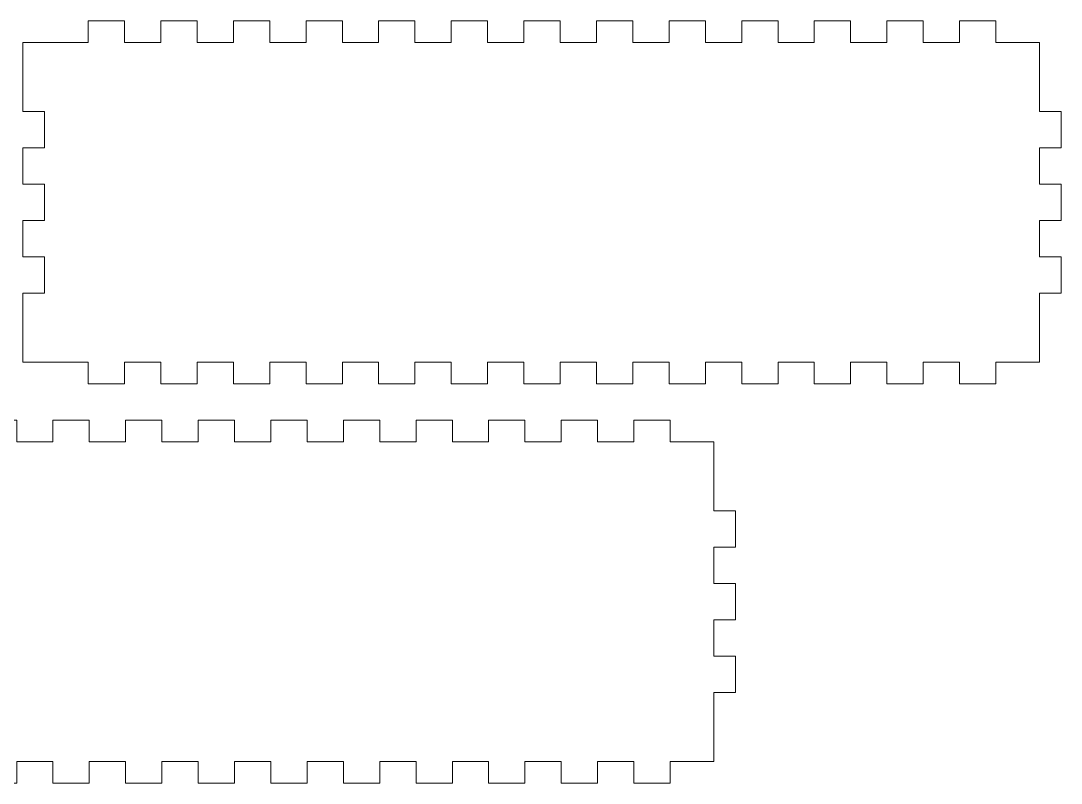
# Model space of a CAD drawing. Header units: centimetres. Extents: x -16 to 372, y -89 to 17.
# Drawn here: x 23.87 to 38.2, y 2.65 to 13.15 of the extents above; entities that cross this region are included whole.
import ezdxf

# ---------------------------------------------------------------- set-up
doc = ezdxf.new("R2010")
doc.units = ezdxf.units.CM
doc.header["$MEASUREMENT"] = 0
doc.layers.add('Capa 1', color=7, linetype='Continuous')

msp = doc.modelspace()

# ---------------------------------------------------------------- linework, layer by layer
at = {"layer": 'Capa 1', "color": 5, "lineweight": 9}
for points, knots in [([(23.89766, 8.45257), (23.89766, 8.45257), (24.54766, 8.45257), (24.54766, 8.45257), (24.54766, 8.45257), (24.54766, 8.45257), (24.79766, 8.45257), (24.79766, 8.45257), (24.79766, 8.45257), (24.79766, 8.45257), (24.79766, 8.15257), (24.79766, 8.15257), (24.79766, 8.15257), (24.79766, 8.15257), (25.29766, 8.15257), (25.29766, 8.15257), (25.29766, 8.15257), (25.29766, 8.15257), (25.29766, 8.45257), (25.29766, 8.45257), (25.29766, 8.45257), (25.29766, 8.45257), (25.54766, 8.45257), (25.54766, 8.45257), (25.54766, 8.45257), (25.54766, 8.45257), (25.79766, 8.45257), (25.79766, 8.45257), (25.79766, 8.45257), (25.79766, 8.45257), (25.79766, 8.15257), (25.79766, 8.15257), (25.79766, 8.15257), (25.79766, 8.15257), (26.29766, 8.15257), (26.29766, 8.15257), (26.29766, 8.15257), (26.29766, 8.15257), (26.29766, 8.45257), (26.29766, 8.45257), (26.29766, 8.45257), (26.29766, 8.45257), (26.54766, 8.45257), (26.54766, 8.45257), (26.54766, 8.45257), (26.54766, 8.45257), (26.79766, 8.45257), (26.79766, 8.45257), (26.79766, 8.45257), (26.79766, 8.45257), (26.79766, 8.15257), (26.79766, 8.15257), (26.79766, 8.15257), (26.79766, 8.15257), (27.29766, 8.15257), (27.29766, 8.15257), (27.29766, 8.15257), (27.29766, 8.15257), (27.29766, 8.45257), (27.29766, 8.45257), (27.29766, 8.45257), (27.29766, 8.45257), (27.54766, 8.45257), (27.54766, 8.45257), (27.54766, 8.45257), (27.54766, 8.45257), (27.79766, 8.45257), (27.79766, 8.45257), (27.79766, 8.45257), (27.79766, 8.45257), (27.79766, 8.15257), (27.79766, 8.15257), (27.79766, 8.15257), (27.79766, 8.15257), (28.29766, 8.15257), (28.29766, 8.15257), (28.29766, 8.15257), (28.29766, 8.15257), (28.29766, 8.45257), (28.29766, 8.45257), (28.29766, 8.45257), (28.29766, 8.45257), (28.54766, 8.45257), (28.54766, 8.45257), (28.54766, 8.45257), (28.54766, 8.45257), (28.79766, 8.45257), (28.79766, 8.45257), (28.79766, 8.45257), (28.79766, 8.45257), (28.79766, 8.15257), (28.79766, 8.15257), (28.79766, 8.15257), (28.79766, 8.15257), (29.29766, 8.15257), (29.29766, 8.15257), (29.29766, 8.15257), (29.29766, 8.15257), (29.29766, 8.45257), (29.29766, 8.45257), (29.29766, 8.45257), (29.29766, 8.45257), (29.54766, 8.45257), (29.54766, 8.45257), (29.54766, 8.45257), (29.54766, 8.45257), (29.79766, 8.45257), (29.79766, 8.45257), (29.79766, 8.45257), (29.79766, 8.45257), (29.79766, 8.15257), (29.79766, 8.15257), (29.79766, 8.15257), (29.79766, 8.15257), (30.29766, 8.15257), (30.29766, 8.15257), (30.29766, 8.15257), (30.29766, 8.15257), (30.29766, 8.45257), (30.29766, 8.45257), (30.29766, 8.45257), (30.29766, 8.45257), (30.54766, 8.45257), (30.54766, 8.45257), (30.54766, 8.45257), (30.54766, 8.45257), (30.79766, 8.45257), (30.79766, 8.45257), (30.79766, 8.45257), (30.79766, 8.45257), (30.79766, 8.15257), (30.79766, 8.15257), (30.79766, 8.15257), (30.79766, 8.15257), (31.29766, 8.15257), (31.29766, 8.15257), (31.29766, 8.15257), (31.29766, 8.15257), (31.29766, 8.45257), (31.29766, 8.45257), (31.29766, 8.45257), (31.29766, 8.45257), (31.54766, 8.45257), (31.54766, 8.45257), (31.54766, 8.45257), (31.54766, 8.45257), (31.79766, 8.45257), (31.79766, 8.45257), (31.79766, 8.45257), (31.79766, 8.45257), (31.79766, 8.15257), (31.79766, 8.15257), (31.79766, 8.15257), (31.79766, 8.15257), (32.29766, 8.15257), (32.29766, 8.15257), (32.29766, 8.15257), (32.29766, 8.15257), (32.29766, 8.45257), (32.29766, 8.45257), (32.29766, 8.45257), (32.29766, 8.45257), (32.54766, 8.45257), (32.54766, 8.45257), (32.54766, 8.45257), (32.54766, 8.45257), (32.79766, 8.45257), (32.79766, 8.45257), (32.79766, 8.45257), (32.79766, 8.45257), (32.79766, 8.15257), (32.79766, 8.15257), (32.79766, 8.15257), (32.79766, 8.15257), (33.29766, 8.15257), (33.29766, 8.15257), (33.29766, 8.15257), (33.29766, 8.15257), (33.29766, 8.45257), (33.29766, 8.45257), (33.29766, 8.45257), (33.29766, 8.45257), (33.54766, 8.45257), (33.54766, 8.45257), (33.54766, 8.45257), (33.54766, 8.45257), (33.79766, 8.45257), (33.79766, 8.45257), (33.79766, 8.45257), (33.79766, 8.45257), (33.79766, 8.15257), (33.79766, 8.15257), (33.79766, 8.15257), (33.79766, 8.15257), (34.29766, 8.15257), (34.29766, 8.15257), (34.29766, 8.15257), (34.29766, 8.15257), (34.29766, 8.45257), (34.29766, 8.45257), (34.29766, 8.45257), (34.29766, 8.45257), (34.54766, 8.45257), (34.54766, 8.45257), (34.54766, 8.45257), (34.54766, 8.45257), (34.79766, 8.45257), (34.79766, 8.45257), (34.79766, 8.45257), (34.79766, 8.45257), (34.79766, 8.15257), (34.79766, 8.15257), (34.79766, 8.15257), (34.79766, 8.15257), (35.29766, 8.15257), (35.29766, 8.15257), (35.29766, 8.15257), (35.29766, 8.15257), (35.29766, 8.45257), (35.29766, 8.45257), (35.29766, 8.45257), (35.29766, 8.45257), (35.54766, 8.45257), (35.54766, 8.45257), (35.54766, 8.45257), (35.54766, 8.45257), (35.79766, 8.45257), (35.79766, 8.45257), (35.79766, 8.45257), (35.79766, 8.45257), (35.79766, 8.15257), (35.79766, 8.15257), (35.79766, 8.15257), (35.79766, 8.15257), (36.29766, 8.15257), (36.29766, 8.15257), (36.29766, 8.15257), (36.29766, 8.15257), (36.29766, 8.45257), (36.29766, 8.45257), (36.29766, 8.45257), (36.29766, 8.45257), (36.54766, 8.45257), (36.54766, 8.45257), (36.54766, 8.45257), (36.54766, 8.45257), (36.79766, 8.45257), (36.79766, 8.45257), (36.79766, 8.45257), (36.79766, 8.45257), (36.79766, 8.15257), (36.79766, 8.15257), (36.79766, 8.15257), (36.79766, 8.15257), (37.29766, 8.15257), (37.29766, 8.15257), (37.29766, 8.15257), (37.29766, 8.15257), (37.29766, 8.45257), (37.29766, 8.45257), (37.29766, 8.45257), (37.29766, 8.45257), (37.54766, 8.45257), (37.54766, 8.45257), (37.54766, 8.45257), (37.54766, 8.45257), (37.89766, 8.45257), (37.89766, 8.45257), (37.89766, 8.45257), (37.89766, 8.45257), (37.89766, 9.15257), (37.89766, 9.15257), (37.89766, 9.15257), (37.89766, 9.15257), (37.89766, 9.40257), (37.89766, 9.40257), (37.89766, 9.40257), (37.89766, 9.40257), (38.19766, 9.40257), (38.19766, 9.40257), (38.19766, 9.40257), (38.19766, 9.40257), (38.19766, 9.90257), (38.19766, 9.90257), (38.19766, 9.90257), (38.19766, 9.90257), (37.89766, 9.90257), (37.89766, 9.90257), (37.89766, 9.90257), (37.89766, 9.90257), (37.89766, 10.15257), (37.89766, 10.15257), (37.89766, 10.15257), (37.89766, 10.15257), (37.89766, 10.40257), (37.89766, 10.40257), (37.89766, 10.40257), (37.89766, 10.40257), (38.19766, 10.40257), (38.19766, 10.40257), (38.19766, 10.40257), (38.19766, 10.40257), (38.19766, 10.90257), (38.19766, 10.90257), (38.19766, 10.90257), (38.19766, 10.90257), (37.89766, 10.90257), (37.89766, 10.90257), (37.89766, 10.90257), (37.89766, 10.90257), (37.89766, 11.15257), (37.89766, 11.15257), (37.89766, 11.15257), (37.89766, 11.15257), (37.89766, 11.40257), (37.89766, 11.40257), (37.89766, 11.40257), (37.89766, 11.40257), (38.19766, 11.40257), (38.19766, 11.40257), (38.19766, 11.40257), (38.19766, 11.40257), (38.19766, 11.90257), (38.19766, 11.90257), (38.19766, 11.90257), (38.19766, 11.90257), (37.89766, 11.90257), (37.89766, 11.90257), (37.89766, 11.90257), (37.89766, 11.90257), (37.89766, 12.15257), (37.89766, 12.15257), (37.89766, 12.15257), (37.89766, 12.15257), (37.89766, 12.85257), (37.89766, 12.85257), (37.89766, 12.85257), (37.89766, 12.85257), (37.54766, 12.85257), (37.54766, 12.85257), (37.54766, 12.85257), (37.54766, 12.85257), (37.29766, 12.85257), (37.29766, 12.85257), (37.29766, 12.85257), (37.29766, 12.85257), (37.29766, 13.15257), (37.29766, 13.15257), (37.29766, 13.15257), (37.29766, 13.15257), (36.79766, 13.15257), (36.79766, 13.15257), (36.79766, 13.15257), (36.79766, 13.15257), (36.79766, 12.85257), (36.79766, 12.85257), (36.79766, 12.85257), (36.79766, 12.85257), (36.54766, 12.85257), (36.54766, 12.85257), (36.54766, 12.85257), (36.54766, 12.85257), (36.29766, 12.85257), (36.29766, 12.85257), (36.29766, 12.85257), (36.29766, 12.85257), (36.29766, 13.15257), (36.29766, 13.15257), (36.29766, 13.15257), (36.29766, 13.15257), (35.79766, 13.15257), (35.79766, 13.15257), (35.79766, 13.15257), (35.79766, 13.15257), (35.79766, 12.85257), (35.79766, 12.85257), (35.79766, 12.85257), (35.79766, 12.85257), (35.54766, 12.85257), (35.54766, 12.85257), (35.54766, 12.85257), (35.54766, 12.85257), (35.29766, 12.85257), (35.29766, 12.85257), (35.29766, 12.85257), (35.29766, 12.85257), (35.29766, 13.15257), (35.29766, 13.15257), (35.29766, 13.15257), (35.29766, 13.15257), (34.79766, 13.15257), (34.79766, 13.15257), (34.79766, 13.15257), (34.79766, 13.15257), (34.79766, 12.85257), (34.79766, 12.85257), (34.79766, 12.85257), (34.79766, 12.85257), (34.54766, 12.85257), (34.54766, 12.85257), (34.54766, 12.85257), (34.54766, 12.85257), (34.29766, 12.85257), (34.29766, 12.85257), (34.29766, 12.85257), (34.29766, 12.85257), (34.29766, 13.15257), (34.29766, 13.15257), (34.29766, 13.15257), (34.29766, 13.15257), (33.79766, 13.15257), (33.79766, 13.15257), (33.79766, 13.15257), (33.79766, 13.15257), (33.79766, 12.85257), (33.79766, 12.85257), (33.79766, 12.85257), (33.79766, 12.85257), (33.54766, 12.85257), (33.54766, 12.85257), (33.54766, 12.85257), (33.54766, 12.85257), (33.29766, 12.85257), (33.29766, 12.85257), (33.29766, 12.85257), (33.29766, 12.85257), (33.29766, 13.15257), (33.29766, 13.15257), (33.29766, 13.15257), (33.29766, 13.15257), (32.79766, 13.15257), (32.79766, 13.15257), (32.79766, 13.15257), (32.79766, 13.15257), (32.79766, 12.85257), (32.79766, 12.85257), (32.79766, 12.85257), (32.79766, 12.85257), (32.54766, 12.85257), (32.54766, 12.85257), (32.54766, 12.85257), (32.54766, 12.85257), (32.29766, 12.85257), (32.29766, 12.85257), (32.29766, 12.85257), (32.29766, 12.85257), (32.29766, 13.15257), (32.29766, 13.15257), (32.29766, 13.15257), (32.29766, 13.15257), (31.79766, 13.15257), (31.79766, 13.15257), (31.79766, 13.15257), (31.79766, 13.15257), (31.79766, 12.85257), (31.79766, 12.85257), (31.79766, 12.85257), (31.79766, 12.85257), (31.54766, 12.85257), (31.54766, 12.85257), (31.54766, 12.85257), (31.54766, 12.85257), (31.29766, 12.85257), (31.29766, 12.85257), (31.29766, 12.85257), (31.29766, 12.85257), (31.29766, 13.15257), (31.29766, 13.15257), (31.29766, 13.15257), (31.29766, 13.15257), (30.79766, 13.15257), (30.79766, 13.15257), (30.79766, 13.15257), (30.79766, 13.15257), (30.79766, 12.85257), (30.79766, 12.85257), (30.79766, 12.85257), (30.79766, 12.85257), (30.54766, 12.85257), (30.54766, 12.85257), (30.54766, 12.85257), (30.54766, 12.85257), (30.29766, 12.85257), (30.29766, 12.85257), (30.29766, 12.85257), (30.29766, 12.85257), (30.29766, 13.15257), (30.29766, 13.15257), (30.29766, 13.15257), (30.29766, 13.15257), (29.79766, 13.15257), (29.79766, 13.15257), (29.79766, 13.15257), (29.79766, 13.15257), (29.79766, 12.85257), (29.79766, 12.85257), (29.79766, 12.85257), (29.79766, 12.85257), (29.54766, 12.85257), (29.54766, 12.85257), (29.54766, 12.85257), (29.54766, 12.85257), (29.29766, 12.85257), (29.29766, 12.85257), (29.29766, 12.85257), (29.29766, 12.85257), (29.29766, 13.15257), (29.29766, 13.15257), (29.29766, 13.15257), (29.29766, 13.15257), (28.79766, 13.15257), (28.79766, 13.15257), (28.79766, 13.15257), (28.79766, 13.15257), (28.79766, 12.85257), (28.79766, 12.85257), (28.79766, 12.85257), (28.79766, 12.85257), (28.54766, 12.85257), (28.54766, 12.85257), (28.54766, 12.85257), (28.54766, 12.85257), (28.29766, 12.85257), (28.29766, 12.85257), (28.29766, 12.85257), (28.29766, 12.85257), (28.29766, 13.15257), (28.29766, 13.15257), (28.29766, 13.15257), (28.29766, 13.15257), (27.79766, 13.15257), (27.79766, 13.15257), (27.79766, 13.15257), (27.79766, 13.15257), (27.79766, 12.85257), (27.79766, 12.85257), (27.79766, 12.85257), (27.79766, 12.85257), (27.54766, 12.85257), (27.54766, 12.85257), (27.54766, 12.85257), (27.54766, 12.85257), (27.29766, 12.85257), (27.29766, 12.85257), (27.29766, 12.85257), (27.29766, 12.85257), (27.29766, 13.15257), (27.29766, 13.15257), (27.29766, 13.15257), (27.29766, 13.15257), (26.79766, 13.15257), (26.79766, 13.15257), (26.79766, 13.15257), (26.79766, 13.15257), (26.79766, 12.85257), (26.79766, 12.85257), (26.79766, 12.85257), (26.79766, 12.85257), (26.54766, 12.85257), (26.54766, 12.85257), (26.54766, 12.85257), (26.54766, 12.85257), (26.29766, 12.85257), (26.29766, 12.85257), (26.29766, 12.85257), (26.29766, 12.85257), (26.29766, 13.15257), (26.29766, 13.15257), (26.29766, 13.15257), (26.29766, 13.15257), (25.79766, 13.15257), (25.79766, 13.15257), (25.79766, 13.15257), (25.79766, 13.15257), (25.79766, 12.85257), (25.79766, 12.85257), (25.79766, 12.85257), (25.79766, 12.85257), (25.54766, 12.85257), (25.54766, 12.85257), (25.54766, 12.85257), (25.54766, 12.85257), (25.29766, 12.85257), (25.29766, 12.85257), (25.29766, 12.85257), (25.29766, 12.85257), (25.29766, 13.15257), (25.29766, 13.15257), (25.29766, 13.15257), (25.29766, 13.15257), (24.79766, 13.15257), (24.79766, 13.15257), (24.79766, 13.15257), (24.79766, 13.15257), (24.79766, 12.85257), (24.79766, 12.85257), (24.79766, 12.85257), (24.79766, 12.85257), (24.54766, 12.85257), (24.54766, 12.85257), (24.54766, 12.85257), (24.54766, 12.85257), (23.89766, 12.85257), (23.89766, 12.85257), (23.89766, 12.85257), (23.89766, 12.85257), (23.89766, 12.15257), (23.89766, 12.15257), (23.89766, 12.15257), (23.89766, 12.15257), (23.89766, 11.90257), (23.89766, 11.90257), (23.89766, 11.90257), (23.89766, 11.90257), (24.19766, 11.90257), (24.19766, 11.90257), (24.19766, 11.90257), (24.19766, 11.90257), (24.19766, 11.40257), (24.19766, 11.40257), (24.19766, 11.40257), (24.19766, 11.40257), (23.89766, 11.40257), (23.89766, 11.40257), (23.89766, 11.40257), (23.89766, 11.40257), (23.89766, 11.15257), (23.89766, 11.15257), (23.89766, 11.15257), (23.89766, 11.15257), (23.89766, 10.90257), (23.89766, 10.90257), (23.89766, 10.90257), (23.89766, 10.90257), (24.19766, 10.90257), (24.19766, 10.90257), (24.19766, 10.90257), (24.19766, 10.90257), (24.19766, 10.40257), (24.19766, 10.40257), (24.19766, 10.40257), (24.19766, 10.40257), (23.89766, 10.40257), (23.89766, 10.40257), (23.89766, 10.40257), (23.89766, 10.40257), (23.89766, 10.15257), (23.89766, 10.15257), (23.89766, 10.15257), (23.89766, 10.15257), (23.89766, 9.90257), (23.89766, 9.90257), (23.89766, 9.90257), (23.89766, 9.90257), (24.19766, 9.90257), (24.19766, 9.90257), (24.19766, 9.90257), (24.19766, 9.90257), (24.19766, 9.40257), (24.19766, 9.40257), (24.19766, 9.40257), (24.19766, 9.40257), (23.89766, 9.40257), (23.89766, 9.40257), (23.89766, 9.40257), (23.89766, 9.40257), (23.89766, 9.15257), (23.89766, 9.15257), (23.89766, 9.15257), (23.89766, 9.15257), (23.89766, 8.45257), (23.89766, 8.45257)], [0, 0, 0, 0, 0.00591716, 0.00591716, 0.00591716, 0.00591716, 0.01183432, 0.01183432, 0.01183432, 0.01183432, 0.01775148, 0.01775148, 0.01775148, 0.01775148, 0.02366864, 0.02366864, 0.02366864, 0.02366864, 0.0295858, 0.0295858, 0.0295858, 0.0295858, 0.03550296, 0.03550296, 0.03550296, 0.03550296, 0.04142012, 0.04142012, 0.04142012, 0.04142012, 0.04733728, 0.04733728, 0.04733728, 0.04733728, 0.05325444, 0.05325444, 0.05325444, 0.05325444, 0.0591716, 0.0591716, 0.0591716, 0.0591716, 0.06508876, 0.06508876, 0.06508876, 0.06508876, 0.07100592, 0.07100592, 0.07100592, 0.07100592, 0.07692308, 0.07692308, 0.07692308, 0.07692308, 0.08284024, 0.08284024, 0.08284024, 0.08284024, 0.0887574, 0.0887574, 0.0887574, 0.0887574, 0.09467456, 0.09467456, 0.09467456, 0.09467456, 0.10059172, 0.10059172, 0.10059172, 0.10059172, 0.10650888, 0.10650888, 0.10650888, 0.10650888, 0.11242604, 0.11242604, 0.11242604, 0.11242604, 0.1183432, 0.1183432, 0.1183432, 0.1183432, 0.12426036, 0.12426036, 0.12426036, 0.12426036, 0.13017751, 0.13017751, 0.13017751, 0.13017751, 0.13609467, 0.13609467, 0.13609467, 0.13609467, 0.14201183, 0.14201183, 0.14201183, 0.14201183, 0.14792899, 0.14792899, 0.14792899, 0.14792899, 0.15384615, 0.15384615, 0.15384615, 0.15384615, 0.15976331, 0.15976331, 0.15976331, 0.15976331, 0.16568047, 0.16568047, 0.16568047, 0.16568047, 0.17159763, 0.17159763, 0.17159763, 0.17159763, 0.17751479, 0.17751479, 0.17751479, 0.17751479, 0.18343195, 0.18343195, 0.18343195, 0.18343195, 0.18934911, 0.18934911, 0.18934911, 0.18934911, 0.19526627, 0.19526627, 0.19526627, 0.19526627, 0.20118343, 0.20118343, 0.20118343, 0.20118343, 0.20710059, 0.20710059, 0.20710059, 0.20710059, 0.21301775, 0.21301775, 0.21301775, 0.21301775, 0.21893491, 0.21893491, 0.21893491, 0.21893491, 0.22485207, 0.22485207, 0.22485207, 0.22485207, 0.23076923, 0.23076923, 0.23076923, 0.23076923, 0.23668639, 0.23668639, 0.23668639, 0.23668639, 0.24260355, 0.24260355, 0.24260355, 0.24260355, 0.24852071, 0.24852071, 0.24852071, 0.24852071, 0.25443787, 0.25443787, 0.25443787, 0.25443787, 0.26035503, 0.26035503, 0.26035503, 0.26035503, 0.26627219, 0.26627219, 0.26627219, 0.26627219, 0.27218935, 0.27218935, 0.27218935, 0.27218935, 0.27810651, 0.27810651, 0.27810651, 0.27810651, 0.28402367, 0.28402367, 0.28402367, 0.28402367, 0.28994083, 0.28994083, 0.28994083, 0.28994083, 0.29585799, 0.29585799, 0.29585799, 0.29585799, 0.30177515, 0.30177515, 0.30177515, 0.30177515, 0.30769231, 0.30769231, 0.30769231, 0.30769231, 0.31360947, 0.31360947, 0.31360947, 0.31360947, 0.31952663, 0.31952663, 0.31952663, 0.31952663, 0.32544379, 0.32544379, 0.32544379, 0.32544379, 0.33136095, 0.33136095, 0.33136095, 0.33136095, 0.33727811, 0.33727811, 0.33727811, 0.33727811, 0.34319527, 0.34319527, 0.34319527, 0.34319527, 0.34911243, 0.34911243, 0.34911243, 0.34911243, 0.35502959, 0.35502959, 0.35502959, 0.35502959, 0.36094675, 0.36094675, 0.36094675, 0.36094675, 0.36686391, 0.36686391, 0.36686391, 0.36686391, 0.37278107, 0.37278107, 0.37278107, 0.37278107, 0.37869822, 0.37869822, 0.37869822, 0.37869822, 0.38461538, 0.38461538, 0.38461538, 0.38461538, 0.39053254, 0.39053254, 0.39053254, 0.39053254, 0.3964497, 0.3964497, 0.3964497, 0.3964497, 0.40236686, 0.40236686, 0.40236686, 0.40236686, 0.40828402, 0.40828402, 0.40828402, 0.40828402, 0.41420118, 0.41420118, 0.41420118, 0.41420118, 0.42011834, 0.42011834, 0.42011834, 0.42011834, 0.4260355, 0.4260355, 0.4260355, 0.4260355, 0.43195266, 0.43195266, 0.43195266, 0.43195266, 0.43786982, 0.43786982, 0.43786982, 0.43786982, 0.44378698, 0.44378698, 0.44378698, 0.44378698, 0.44970414, 0.44970414, 0.44970414, 0.44970414, 0.4556213, 0.4556213, 0.4556213, 0.4556213, 0.46153846, 0.46153846, 0.46153846, 0.46153846, 0.46745562, 0.46745562, 0.46745562, 0.46745562, 0.47337278, 0.47337278, 0.47337278, 0.47337278, 0.47928994, 0.47928994, 0.47928994, 0.47928994, 0.4852071, 0.4852071, 0.4852071, 0.4852071, 0.49112426, 0.49112426, 0.49112426, 0.49112426, 0.49704142, 0.49704142, 0.49704142, 0.49704142, 0.50295858, 0.50295858, 0.50295858, 0.50295858, 0.50887574, 0.50887574, 0.50887574, 0.50887574, 0.5147929, 0.5147929, 0.5147929, 0.5147929, 0.52071006, 0.52071006, 0.52071006, 0.52071006, 0.52662722, 0.52662722, 0.52662722, 0.52662722, 0.53254438, 0.53254438, 0.53254438, 0.53254438, 0.53846154, 0.53846154, 0.53846154, 0.53846154, 0.5443787, 0.5443787, 0.5443787, 0.5443787, 0.55029586, 0.55029586, 0.55029586, 0.55029586, 0.55621302, 0.55621302, 0.55621302, 0.55621302, 0.56213018, 0.56213018, 0.56213018, 0.56213018, 0.56804734, 0.56804734, 0.56804734, 0.56804734, 0.5739645, 0.5739645, 0.5739645, 0.5739645, 0.57988166, 0.57988166, 0.57988166, 0.57988166, 0.58579882, 0.58579882, 0.58579882, 0.58579882, 0.59171598, 0.59171598, 0.59171598, 0.59171598, 0.59763314, 0.59763314, 0.59763314, 0.59763314, 0.6035503, 0.6035503, 0.6035503, 0.6035503, 0.60946746, 0.60946746, 0.60946746, 0.60946746, 0.61538462, 0.61538462, 0.61538462, 0.61538462, 0.62130178, 0.62130178, 0.62130178, 0.62130178, 0.62721893, 0.62721893, 0.62721893, 0.62721893, 0.63313609, 0.63313609, 0.63313609, 0.63313609, 0.63905325, 0.63905325, 0.63905325, 0.63905325, 0.64497041, 0.64497041, 0.64497041, 0.64497041, 0.65088757, 0.65088757, 0.65088757, 0.65088757, 0.65680473, 0.65680473, 0.65680473, 0.65680473, 0.66272189, 0.66272189, 0.66272189, 0.66272189, 0.66863905, 0.66863905, 0.66863905, 0.66863905, 0.67455621, 0.67455621, 0.67455621, 0.67455621, 0.68047337, 0.68047337, 0.68047337, 0.68047337, 0.68639053, 0.68639053, 0.68639053, 0.68639053, 0.69230769, 0.69230769, 0.69230769, 0.69230769, 0.69822485, 0.69822485, 0.69822485, 0.69822485, 0.70414201, 0.70414201, 0.70414201, 0.70414201, 0.71005917, 0.71005917, 0.71005917, 0.71005917, 0.71597633, 0.71597633, 0.71597633, 0.71597633, 0.72189349, 0.72189349, 0.72189349, 0.72189349, 0.72781065, 0.72781065, 0.72781065, 0.72781065, 0.73372781, 0.73372781, 0.73372781, 0.73372781, 0.73964497, 0.73964497, 0.73964497, 0.73964497, 0.74556213, 0.74556213, 0.74556213, 0.74556213, 0.75147929, 0.75147929, 0.75147929, 0.75147929, 0.75739645, 0.75739645, 0.75739645, 0.75739645, 0.76331361, 0.76331361, 0.76331361, 0.76331361, 0.76923077, 0.76923077, 0.76923077, 0.76923077, 0.77514793, 0.77514793, 0.77514793, 0.77514793, 0.78106509, 0.78106509, 0.78106509, 0.78106509, 0.78698225, 0.78698225, 0.78698225, 0.78698225, 0.79289941, 0.79289941, 0.79289941, 0.79289941, 0.79881657, 0.79881657, 0.79881657, 0.79881657, 0.80473373, 0.80473373, 0.80473373, 0.80473373, 0.81065089, 0.81065089, 0.81065089, 0.81065089, 0.81656805, 0.81656805, 0.81656805, 0.81656805, 0.82248521, 0.82248521, 0.82248521, 0.82248521, 0.82840237, 0.82840237, 0.82840237, 0.82840237, 0.83431953, 0.83431953, 0.83431953, 0.83431953, 0.84023669, 0.84023669, 0.84023669, 0.84023669, 0.84615385, 0.84615385, 0.84615385, 0.84615385, 0.85207101, 0.85207101, 0.85207101, 0.85207101, 0.85798817, 0.85798817, 0.85798817, 0.85798817, 0.86390533, 0.86390533, 0.86390533, 0.86390533, 0.86982249, 0.86982249, 0.86982249, 0.86982249, 0.87573964, 0.87573964, 0.87573964, 0.87573964, 0.8816568, 0.8816568, 0.8816568, 0.8816568, 0.88757396, 0.88757396, 0.88757396, 0.88757396, 0.89349112, 0.89349112, 0.89349112, 0.89349112, 0.89940828, 0.89940828, 0.89940828, 0.89940828, 0.90532544, 0.90532544, 0.90532544, 0.90532544, 0.9112426, 0.9112426, 0.9112426, 0.9112426, 0.91715976, 0.91715976, 0.91715976, 0.91715976, 0.92307692, 0.92307692, 0.92307692, 0.92307692, 0.92899408, 0.92899408, 0.92899408, 0.92899408, 0.93491124, 0.93491124, 0.93491124, 0.93491124, 0.9408284, 0.9408284, 0.9408284, 0.9408284, 0.94674556, 0.94674556, 0.94674556, 0.94674556, 0.95266272, 0.95266272, 0.95266272, 0.95266272, 0.95857988, 0.95857988, 0.95857988, 0.95857988, 0.96449704, 0.96449704, 0.96449704, 0.96449704, 0.9704142, 0.9704142, 0.9704142, 0.9704142, 0.97633136, 0.97633136, 0.97633136, 0.97633136, 0.98224852, 0.98224852, 0.98224852, 0.98224852, 0.98816568, 0.98816568, 0.98816568, 0.98816568, 1, 1, 1, 1]), ([(21.41238, 2.95257), (21.41238, 2.95257), (22.06238, 2.95257), (22.06238, 2.95257), (22.06238, 2.95257), (22.06238, 2.95257), (22.31238, 2.95257), (22.31238, 2.95257), (22.31238, 2.95257), (22.31238, 2.95257), (22.31238, 2.65257), (22.31238, 2.65257), (22.31238, 2.65257), (22.31238, 2.65257), (22.81238, 2.65257), (22.81238, 2.65257), (22.81238, 2.65257), (22.81238, 2.65257), (22.81238, 2.95257), (22.81238, 2.95257), (22.81238, 2.95257), (22.81238, 2.95257), (23.06238, 2.95257), (23.06238, 2.95257), (23.06238, 2.95257), (23.06238, 2.95257), (23.31238, 2.95257), (23.31238, 2.95257), (23.31238, 2.95257), (23.31238, 2.95257), (23.31238, 2.65257), (23.31238, 2.65257), (23.31238, 2.65257), (23.31238, 2.65257), (23.81238, 2.65257), (23.81238, 2.65257), (23.81238, 2.65257), (23.81238, 2.65257), (23.81238, 2.95257), (23.81238, 2.95257), (23.81238, 2.95257), (23.81238, 2.95257), (24.06238, 2.95257), (24.06238, 2.95257), (24.06238, 2.95257), (24.06238, 2.95257), (24.31238, 2.95257), (24.31238, 2.95257), (24.31238, 2.95257), (24.31238, 2.95257), (24.31238, 2.65257), (24.31238, 2.65257), (24.31238, 2.65257), (24.31238, 2.65257), (24.81238, 2.65257), (24.81238, 2.65257), (24.81238, 2.65257), (24.81238, 2.65257), (24.81238, 2.95257), (24.81238, 2.95257), (24.81238, 2.95257), (24.81238, 2.95257), (25.06238, 2.95257), (25.06238, 2.95257), (25.06238, 2.95257), (25.06238, 2.95257), (25.31238, 2.95257), (25.31238, 2.95257), (25.31238, 2.95257), (25.31238, 2.95257), (25.31238, 2.65257), (25.31238, 2.65257), (25.31238, 2.65257), (25.31238, 2.65257), (25.81238, 2.65257), (25.81238, 2.65257), (25.81238, 2.65257), (25.81238, 2.65257), (25.81238, 2.95257), (25.81238, 2.95257), (25.81238, 2.95257), (25.81238, 2.95257), (26.06238, 2.95257), (26.06238, 2.95257), (26.06238, 2.95257), (26.06238, 2.95257), (26.31238, 2.95257), (26.31238, 2.95257), (26.31238, 2.95257), (26.31238, 2.95257), (26.31238, 2.65257), (26.31238, 2.65257), (26.31238, 2.65257), (26.31238, 2.65257), (26.81238, 2.65257), (26.81238, 2.65257), (26.81238, 2.65257), (26.81238, 2.65257), (26.81238, 2.95257), (26.81238, 2.95257), (26.81238, 2.95257), (26.81238, 2.95257), (27.06238, 2.95257), (27.06238, 2.95257), (27.06238, 2.95257), (27.06238, 2.95257), (27.31238, 2.95257), (27.31238, 2.95257), (27.31238, 2.95257), (27.31238, 2.95257), (27.31238, 2.65257), (27.31238, 2.65257), (27.31238, 2.65257), (27.31238, 2.65257), (27.81238, 2.65257), (27.81238, 2.65257), (27.81238, 2.65257), (27.81238, 2.65257), (27.81238, 2.95257), (27.81238, 2.95257), (27.81238, 2.95257), (27.81238, 2.95257), (28.06238, 2.95257), (28.06238, 2.95257), (28.06238, 2.95257), (28.06238, 2.95257), (28.31238, 2.95257), (28.31238, 2.95257), (28.31238, 2.95257), (28.31238, 2.95257), (28.31238, 2.65257), (28.31238, 2.65257), (28.31238, 2.65257), (28.31238, 2.65257), (28.81238, 2.65257), (28.81238, 2.65257), (28.81238, 2.65257), (28.81238, 2.65257), (28.81238, 2.95257), (28.81238, 2.95257), (28.81238, 2.95257), (28.81238, 2.95257), (29.06238, 2.95257), (29.06238, 2.95257), (29.06238, 2.95257), (29.06238, 2.95257), (29.31238, 2.95257), (29.31238, 2.95257), (29.31238, 2.95257), (29.31238, 2.95257), (29.31238, 2.65257), (29.31238, 2.65257), (29.31238, 2.65257), (29.31238, 2.65257), (29.81238, 2.65257), (29.81238, 2.65257), (29.81238, 2.65257), (29.81238, 2.65257), (29.81238, 2.95257), (29.81238, 2.95257), (29.81238, 2.95257), (29.81238, 2.95257), (30.06238, 2.95257), (30.06238, 2.95257), (30.06238, 2.95257), (30.06238, 2.95257), (30.31238, 2.95257), (30.31238, 2.95257), (30.31238, 2.95257), (30.31238, 2.95257), (30.31238, 2.65257), (30.31238, 2.65257), (30.31238, 2.65257), (30.31238, 2.65257), (30.81238, 2.65257), (30.81238, 2.65257), (30.81238, 2.65257), (30.81238, 2.65257), (30.81238, 2.95257), (30.81238, 2.95257), (30.81238, 2.95257), (30.81238, 2.95257), (31.06238, 2.95257), (31.06238, 2.95257), (31.06238, 2.95257), (31.06238, 2.95257), (31.31238, 2.95257), (31.31238, 2.95257), (31.31238, 2.95257), (31.31238, 2.95257), (31.31238, 2.65257), (31.31238, 2.65257), (31.31238, 2.65257), (31.31238, 2.65257), (31.81238, 2.65257), (31.81238, 2.65257), (31.81238, 2.65257), (31.81238, 2.65257), (31.81238, 2.95257), (31.81238, 2.95257), (31.81238, 2.95257), (31.81238, 2.95257), (32.06238, 2.95257), (32.06238, 2.95257), (32.06238, 2.95257), (32.06238, 2.95257), (32.31238, 2.95257), (32.31238, 2.95257), (32.31238, 2.95257), (32.31238, 2.95257), (32.31238, 2.65257), (32.31238, 2.65257), (32.31238, 2.65257), (32.31238, 2.65257), (32.81238, 2.65257), (32.81238, 2.65257), (32.81238, 2.65257), (32.81238, 2.65257), (32.81238, 2.95257), (32.81238, 2.95257), (32.81238, 2.95257), (32.81238, 2.95257), (33.06238, 2.95257), (33.06238, 2.95257), (33.06238, 2.95257), (33.06238, 2.95257), (33.41238, 2.95257), (33.41238, 2.95257), (33.41238, 2.95257), (33.41238, 2.95257), (33.41238, 3.65257), (33.41238, 3.65257), (33.41238, 3.65257), (33.41238, 3.65257), (33.41238, 3.90257), (33.41238, 3.90257), (33.41238, 3.90257), (33.41238, 3.90257), (33.71238, 3.90257), (33.71238, 3.90257), (33.71238, 3.90257), (33.71238, 3.90257), (33.71238, 4.40257), (33.71238, 4.40257), (33.71238, 4.40257), (33.71238, 4.40257), (33.41238, 4.40257), (33.41238, 4.40257), (33.41238, 4.40257), (33.41238, 4.40257), (33.41238, 4.65257), (33.41238, 4.65257), (33.41238, 4.65257), (33.41238, 4.65257), (33.41238, 4.90257), (33.41238, 4.90257), (33.41238, 4.90257), (33.41238, 4.90257), (33.71238, 4.90257), (33.71238, 4.90257), (33.71238, 4.90257), (33.71238, 4.90257), (33.71238, 5.40257), (33.71238, 5.40257), (33.71238, 5.40257), (33.71238, 5.40257), (33.41238, 5.40257), (33.41238, 5.40257), (33.41238, 5.40257), (33.41238, 5.40257), (33.41238, 5.65257), (33.41238, 5.65257), (33.41238, 5.65257), (33.41238, 5.65257), (33.41238, 5.90257), (33.41238, 5.90257), (33.41238, 5.90257), (33.41238, 5.90257), (33.71238, 5.90257), (33.71238, 5.90257), (33.71238, 5.90257), (33.71238, 5.90257), (33.71238, 6.40257), (33.71238, 6.40257), (33.71238, 6.40257), (33.71238, 6.40257), (33.41238, 6.40257), (33.41238, 6.40257), (33.41238, 6.40257), (33.41238, 6.40257), (33.41238, 6.65257), (33.41238, 6.65257), (33.41238, 6.65257), (33.41238, 6.65257), (33.41238, 7.35257), (33.41238, 7.35257), (33.41238, 7.35257), (33.41238, 7.35257), (33.06238, 7.35257), (33.06238, 7.35257), (33.06238, 7.35257), (33.06238, 7.35257), (32.81238, 7.35257), (32.81238, 7.35257), (32.81238, 7.35257), (32.81238, 7.35257), (32.81238, 7.65257), (32.81238, 7.65257), (32.81238, 7.65257), (32.81238, 7.65257), (32.31238, 7.65257), (32.31238, 7.65257), (32.31238, 7.65257), (32.31238, 7.65257), (32.31238, 7.35257), (32.31238, 7.35257), (32.31238, 7.35257), (32.31238, 7.35257), (32.06238, 7.35257), (32.06238, 7.35257), (32.06238, 7.35257), (32.06238, 7.35257), (31.81238, 7.35257), (31.81238, 7.35257), (31.81238, 7.35257), (31.81238, 7.35257), (31.81238, 7.65257), (31.81238, 7.65257), (31.81238, 7.65257), (31.81238, 7.65257), (31.31238, 7.65257), (31.31238, 7.65257), (31.31238, 7.65257), (31.31238, 7.65257), (31.31238, 7.35257), (31.31238, 7.35257), (31.31238, 7.35257), (31.31238, 7.35257), (31.06238, 7.35257), (31.06238, 7.35257), (31.06238, 7.35257), (31.06238, 7.35257), (30.81238, 7.35257), (30.81238, 7.35257), (30.81238, 7.35257), (30.81238, 7.35257), (30.81238, 7.65257), (30.81238, 7.65257), (30.81238, 7.65257), (30.81238, 7.65257), (30.31238, 7.65257), (30.31238, 7.65257), (30.31238, 7.65257), (30.31238, 7.65257), (30.31238, 7.35257), (30.31238, 7.35257), (30.31238, 7.35257), (30.31238, 7.35257), (30.06238, 7.35257), (30.06238, 7.35257), (30.06238, 7.35257), (30.06238, 7.35257), (29.81238, 7.35257), (29.81238, 7.35257), (29.81238, 7.35257), (29.81238, 7.35257), (29.81238, 7.65257), (29.81238, 7.65257), (29.81238, 7.65257), (29.81238, 7.65257), (29.31238, 7.65257), (29.31238, 7.65257), (29.31238, 7.65257), (29.31238, 7.65257), (29.31238, 7.35257), (29.31238, 7.35257), (29.31238, 7.35257), (29.31238, 7.35257), (29.06238, 7.35257), (29.06238, 7.35257), (29.06238, 7.35257), (29.06238, 7.35257), (28.81238, 7.35257), (28.81238, 7.35257), (28.81238, 7.35257), (28.81238, 7.35257), (28.81238, 7.65257), (28.81238, 7.65257), (28.81238, 7.65257), (28.81238, 7.65257), (28.31238, 7.65257), (28.31238, 7.65257), (28.31238, 7.65257), (28.31238, 7.65257), (28.31238, 7.35257), (28.31238, 7.35257), (28.31238, 7.35257), (28.31238, 7.35257), (28.06238, 7.35257), (28.06238, 7.35257), (28.06238, 7.35257), (28.06238, 7.35257), (27.81238, 7.35257), (27.81238, 7.35257), (27.81238, 7.35257), (27.81238, 7.35257), (27.81238, 7.65257), (27.81238, 7.65257), (27.81238, 7.65257), (27.81238, 7.65257), (27.31238, 7.65257), (27.31238, 7.65257), (27.31238, 7.65257), (27.31238, 7.65257), (27.31238, 7.35257), (27.31238, 7.35257), (27.31238, 7.35257), (27.31238, 7.35257), (27.06238, 7.35257), (27.06238, 7.35257), (27.06238, 7.35257), (27.06238, 7.35257), (26.81238, 7.35257), (26.81238, 7.35257), (26.81238, 7.35257), (26.81238, 7.35257), (26.81238, 7.65257), (26.81238, 7.65257), (26.81238, 7.65257), (26.81238, 7.65257), (26.31238, 7.65257), (26.31238, 7.65257), (26.31238, 7.65257), (26.31238, 7.65257), (26.31238, 7.35257), (26.31238, 7.35257), (26.31238, 7.35257), (26.31238, 7.35257), (26.06238, 7.35257), (26.06238, 7.35257), (26.06238, 7.35257), (26.06238, 7.35257), (25.81238, 7.35257), (25.81238, 7.35257), (25.81238, 7.35257), (25.81238, 7.35257), (25.81238, 7.65257), (25.81238, 7.65257), (25.81238, 7.65257), (25.81238, 7.65257), (25.31238, 7.65257), (25.31238, 7.65257), (25.31238, 7.65257), (25.31238, 7.65257), (25.31238, 7.35257), (25.31238, 7.35257), (25.31238, 7.35257), (25.31238, 7.35257), (25.06238, 7.35257), (25.06238, 7.35257), (25.06238, 7.35257), (25.06238, 7.35257), (24.81238, 7.35257), (24.81238, 7.35257), (24.81238, 7.35257), (24.81238, 7.35257), (24.81238, 7.65257), (24.81238, 7.65257), (24.81238, 7.65257), (24.81238, 7.65257), (24.31238, 7.65257), (24.31238, 7.65257), (24.31238, 7.65257), (24.31238, 7.65257), (24.31238, 7.35257), (24.31238, 7.35257), (24.31238, 7.35257), (24.31238, 7.35257), (24.06238, 7.35257), (24.06238, 7.35257), (24.06238, 7.35257), (24.06238, 7.35257), (23.81238, 7.35257), (23.81238, 7.35257), (23.81238, 7.35257), (23.81238, 7.35257), (23.81238, 7.65257), (23.81238, 7.65257), (23.81238, 7.65257), (23.81238, 7.65257), (23.31238, 7.65257), (23.31238, 7.65257), (23.31238, 7.65257), (23.31238, 7.65257), (23.31238, 7.35257), (23.31238, 7.35257), (23.31238, 7.35257), (23.31238, 7.35257), (23.06238, 7.35257), (23.06238, 7.35257), (23.06238, 7.35257), (23.06238, 7.35257), (22.81238, 7.35257), (22.81238, 7.35257), (22.81238, 7.35257), (22.81238, 7.35257), (22.81238, 7.65257), (22.81238, 7.65257), (22.81238, 7.65257), (22.81238, 7.65257), (22.31238, 7.65257), (22.31238, 7.65257), (22.31238, 7.65257), (22.31238, 7.65257), (22.31238, 7.35257), (22.31238, 7.35257), (22.31238, 7.35257), (22.31238, 7.35257), (22.06238, 7.35257), (22.06238, 7.35257), (22.06238, 7.35257), (22.06238, 7.35257), (21.41238, 7.35257), (21.41238, 7.35257), (21.41238, 7.35257), (21.41238, 7.35257), (21.41238, 6.65257), (21.41238, 6.65257), (21.41238, 6.65257), (21.41238, 6.65257), (21.41238, 6.40257), (21.41238, 6.40257), (21.41238, 6.40257), (21.41238, 6.40257), (21.71238, 6.40257), (21.71238, 6.40257), (21.71238, 6.40257), (21.71238, 6.40257), (21.71238, 5.90257), (21.71238, 5.90257), (21.71238, 5.90257), (21.71238, 5.90257), (21.41238, 5.90257), (21.41238, 5.90257), (21.41238, 5.90257), (21.41238, 5.90257), (21.41238, 5.65257), (21.41238, 5.65257), (21.41238, 5.65257), (21.41238, 5.65257), (21.41238, 5.40257), (21.41238, 5.40257), (21.41238, 5.40257), (21.41238, 5.40257), (21.71238, 5.40257), (21.71238, 5.40257), (21.71238, 5.40257), (21.71238, 5.40257), (21.71238, 4.90257), (21.71238, 4.90257), (21.71238, 4.90257), (21.71238, 4.90257), (21.41238, 4.90257), (21.41238, 4.90257), (21.41238, 4.90257), (21.41238, 4.90257), (21.41238, 4.65257), (21.41238, 4.65257), (21.41238, 4.65257), (21.41238, 4.65257), (21.41238, 4.40257), (21.41238, 4.40257), (21.41238, 4.40257), (21.41238, 4.40257), (21.71238, 4.40257), (21.71238, 4.40257), (21.71238, 4.40257), (21.71238, 4.40257), (21.71238, 3.90257), (21.71238, 3.90257), (21.71238, 3.90257), (21.71238, 3.90257), (21.41238, 3.90257), (21.41238, 3.90257), (21.41238, 3.90257), (21.41238, 3.90257), (21.41238, 3.65257), (21.41238, 3.65257), (21.41238, 3.65257), (21.41238, 3.65257), (21.41238, 2.95257), (21.41238, 2.95257)], [0, 0, 0, 0, 0.00671141, 0.00671141, 0.00671141, 0.00671141, 0.01342282, 0.01342282, 0.01342282, 0.01342282, 0.02013423, 0.02013423, 0.02013423, 0.02013423, 0.02684564, 0.02684564, 0.02684564, 0.02684564, 0.03355705, 0.03355705, 0.03355705, 0.03355705, 0.04026846, 0.04026846, 0.04026846, 0.04026846, 0.04697987, 0.04697987, 0.04697987, 0.04697987, 0.05369128, 0.05369128, 0.05369128, 0.05369128, 0.06040268, 0.06040268, 0.06040268, 0.06040268, 0.06711409, 0.06711409, 0.06711409, 0.06711409, 0.0738255, 0.0738255, 0.0738255, 0.0738255, 0.08053691, 0.08053691, 0.08053691, 0.08053691, 0.08724832, 0.08724832, 0.08724832, 0.08724832, 0.09395973, 0.09395973, 0.09395973, 0.09395973, 0.10067114, 0.10067114, 0.10067114, 0.10067114, 0.10738255, 0.10738255, 0.10738255, 0.10738255, 0.11409396, 0.11409396, 0.11409396, 0.11409396, 0.12080537, 0.12080537, 0.12080537, 0.12080537, 0.12751678, 0.12751678, 0.12751678, 0.12751678, 0.13422819, 0.13422819, 0.13422819, 0.13422819, 0.1409396, 0.1409396, 0.1409396, 0.1409396, 0.14765101, 0.14765101, 0.14765101, 0.14765101, 0.15436242, 0.15436242, 0.15436242, 0.15436242, 0.16107383, 0.16107383, 0.16107383, 0.16107383, 0.16778523, 0.16778523, 0.16778523, 0.16778523, 0.17449664, 0.17449664, 0.17449664, 0.17449664, 0.18120805, 0.18120805, 0.18120805, 0.18120805, 0.18791946, 0.18791946, 0.18791946, 0.18791946, 0.19463087, 0.19463087, 0.19463087, 0.19463087, 0.20134228, 0.20134228, 0.20134228, 0.20134228, 0.20805369, 0.20805369, 0.20805369, 0.20805369, 0.2147651, 0.2147651, 0.2147651, 0.2147651, 0.22147651, 0.22147651, 0.22147651, 0.22147651, 0.22818792, 0.22818792, 0.22818792, 0.22818792, 0.23489933, 0.23489933, 0.23489933, 0.23489933, 0.24161074, 0.24161074, 0.24161074, 0.24161074, 0.24832215, 0.24832215, 0.24832215, 0.24832215, 0.25503356, 0.25503356, 0.25503356, 0.25503356, 0.26174497, 0.26174497, 0.26174497, 0.26174497, 0.26845638, 0.26845638, 0.26845638, 0.26845638, 0.27516779, 0.27516779, 0.27516779, 0.27516779, 0.28187919, 0.28187919, 0.28187919, 0.28187919, 0.2885906, 0.2885906, 0.2885906, 0.2885906, 0.29530201, 0.29530201, 0.29530201, 0.29530201, 0.30201342, 0.30201342, 0.30201342, 0.30201342, 0.30872483, 0.30872483, 0.30872483, 0.30872483, 0.31543624, 0.31543624, 0.31543624, 0.31543624, 0.32214765, 0.32214765, 0.32214765, 0.32214765, 0.32885906, 0.32885906, 0.32885906, 0.32885906, 0.33557047, 0.33557047, 0.33557047, 0.33557047, 0.34228188, 0.34228188, 0.34228188, 0.34228188, 0.34899329, 0.34899329, 0.34899329, 0.34899329, 0.3557047, 0.3557047, 0.3557047, 0.3557047, 0.36241611, 0.36241611, 0.36241611, 0.36241611, 0.36912752, 0.36912752, 0.36912752, 0.36912752, 0.37583893, 0.37583893, 0.37583893, 0.37583893, 0.38255034, 0.38255034, 0.38255034, 0.38255034, 0.38926174, 0.38926174, 0.38926174, 0.38926174, 0.39597315, 0.39597315, 0.39597315, 0.39597315, 0.40268456, 0.40268456, 0.40268456, 0.40268456, 0.40939597, 0.40939597, 0.40939597, 0.40939597, 0.41610738, 0.41610738, 0.41610738, 0.41610738, 0.42281879, 0.42281879, 0.42281879, 0.42281879, 0.4295302, 0.4295302, 0.4295302, 0.4295302, 0.43624161, 0.43624161, 0.43624161, 0.43624161, 0.44295302, 0.44295302, 0.44295302, 0.44295302, 0.44966443, 0.44966443, 0.44966443, 0.44966443, 0.45637584, 0.45637584, 0.45637584, 0.45637584, 0.46308725, 0.46308725, 0.46308725, 0.46308725, 0.46979866, 0.46979866, 0.46979866, 0.46979866, 0.47651007, 0.47651007, 0.47651007, 0.47651007, 0.48322148, 0.48322148, 0.48322148, 0.48322148, 0.48993289, 0.48993289, 0.48993289, 0.48993289, 0.4966443, 0.4966443, 0.4966443, 0.4966443, 0.5033557, 0.5033557, 0.5033557, 0.5033557, 0.51006711, 0.51006711, 0.51006711, 0.51006711, 0.51677852, 0.51677852, 0.51677852, 0.51677852, 0.52348993, 0.52348993, 0.52348993, 0.52348993, 0.53020134, 0.53020134, 0.53020134, 0.53020134, 0.53691275, 0.53691275, 0.53691275, 0.53691275, 0.54362416, 0.54362416, 0.54362416, 0.54362416, 0.55033557, 0.55033557, 0.55033557, 0.55033557, 0.55704698, 0.55704698, 0.55704698, 0.55704698, 0.56375839, 0.56375839, 0.56375839, 0.56375839, 0.5704698, 0.5704698, 0.5704698, 0.5704698, 0.57718121, 0.57718121, 0.57718121, 0.57718121, 0.58389262, 0.58389262, 0.58389262, 0.58389262, 0.59060403, 0.59060403, 0.59060403, 0.59060403, 0.59731544, 0.59731544, 0.59731544, 0.59731544, 0.60402685, 0.60402685, 0.60402685, 0.60402685, 0.61073826, 0.61073826, 0.61073826, 0.61073826, 0.61744966, 0.61744966, 0.61744966, 0.61744966, 0.62416107, 0.62416107, 0.62416107, 0.62416107, 0.63087248, 0.63087248, 0.63087248, 0.63087248, 0.63758389, 0.63758389, 0.63758389, 0.63758389, 0.6442953, 0.6442953, 0.6442953, 0.6442953, 0.65100671, 0.65100671, 0.65100671, 0.65100671, 0.65771812, 0.65771812, 0.65771812, 0.65771812, 0.66442953, 0.66442953, 0.66442953, 0.66442953, 0.67114094, 0.67114094, 0.67114094, 0.67114094, 0.67785235, 0.67785235, 0.67785235, 0.67785235, 0.68456376, 0.68456376, 0.68456376, 0.68456376, 0.69127517, 0.69127517, 0.69127517, 0.69127517, 0.69798658, 0.69798658, 0.69798658, 0.69798658, 0.70469799, 0.70469799, 0.70469799, 0.70469799, 0.7114094, 0.7114094, 0.7114094, 0.7114094, 0.71812081, 0.71812081, 0.71812081, 0.71812081, 0.72483221, 0.72483221, 0.72483221, 0.72483221, 0.73154362, 0.73154362, 0.73154362, 0.73154362, 0.73825503, 0.73825503, 0.73825503, 0.73825503, 0.74496644, 0.74496644, 0.74496644, 0.74496644, 0.75167785, 0.75167785, 0.75167785, 0.75167785, 0.75838926, 0.75838926, 0.75838926, 0.75838926, 0.76510067, 0.76510067, 0.76510067, 0.76510067, 0.77181208, 0.77181208, 0.77181208, 0.77181208, 0.77852349, 0.77852349, 0.77852349, 0.77852349, 0.7852349, 0.7852349, 0.7852349, 0.7852349, 0.79194631, 0.79194631, 0.79194631, 0.79194631, 0.79865772, 0.79865772, 0.79865772, 0.79865772, 0.80536913, 0.80536913, 0.80536913, 0.80536913, 0.81208054, 0.81208054, 0.81208054, 0.81208054, 0.81879195, 0.81879195, 0.81879195, 0.81879195, 0.82550336, 0.82550336, 0.82550336, 0.82550336, 0.83221477, 0.83221477, 0.83221477, 0.83221477, 0.83892617, 0.83892617, 0.83892617, 0.83892617, 0.84563758, 0.84563758, 0.84563758, 0.84563758, 0.85234899, 0.85234899, 0.85234899, 0.85234899, 0.8590604, 0.8590604, 0.8590604, 0.8590604, 0.86577181, 0.86577181, 0.86577181, 0.86577181, 0.87248322, 0.87248322, 0.87248322, 0.87248322, 0.87919463, 0.87919463, 0.87919463, 0.87919463, 0.88590604, 0.88590604, 0.88590604, 0.88590604, 0.89261745, 0.89261745, 0.89261745, 0.89261745, 0.89932886, 0.89932886, 0.89932886, 0.89932886, 0.90604027, 0.90604027, 0.90604027, 0.90604027, 0.91275168, 0.91275168, 0.91275168, 0.91275168, 0.91946309, 0.91946309, 0.91946309, 0.91946309, 0.9261745, 0.9261745, 0.9261745, 0.9261745, 0.93288591, 0.93288591, 0.93288591, 0.93288591, 0.93959732, 0.93959732, 0.93959732, 0.93959732, 0.94630872, 0.94630872, 0.94630872, 0.94630872, 0.95302013, 0.95302013, 0.95302013, 0.95302013, 0.95973154, 0.95973154, 0.95973154, 0.95973154, 0.96644295, 0.96644295, 0.96644295, 0.96644295, 0.97315436, 0.97315436, 0.97315436, 0.97315436, 0.97986577, 0.97986577, 0.97986577, 0.97986577, 0.98657718, 0.98657718, 0.98657718, 0.98657718, 1, 1, 1, 1])]:
    msp.add_open_spline(points, degree=3, knots=knots, dxfattribs=at)

doc.saveas('drawing.dxf')
